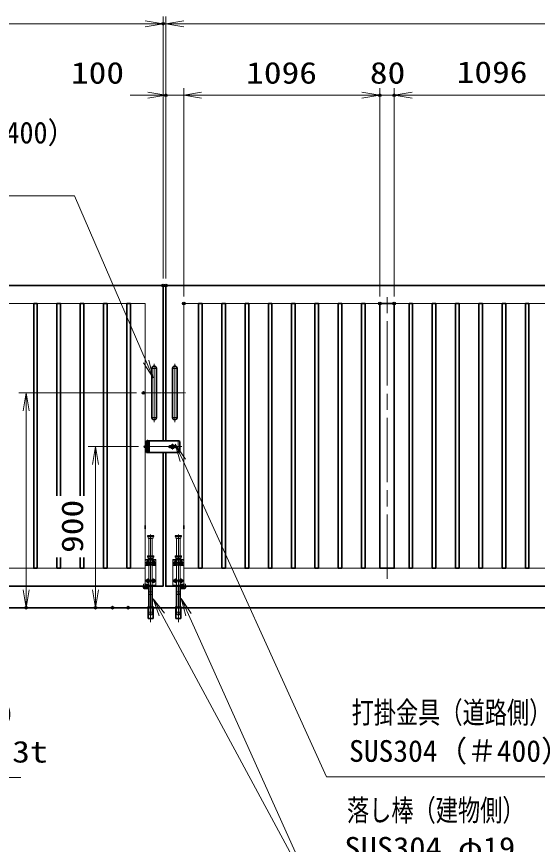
# Model space of a CAD drawing. Units: millimetres at full size. Extents: x -11880 to 11880, y -8400 to 8400.
# Drawn here: x -986 to 1924, y -2329 to 2298 of the extents above; entities that cross this region are included whole.
import ezdxf
from ezdxf.enums import TextEntityAlignment as Align

# ---------------------------------------------------------------- set-up
doc = ezdxf.new("R2010")
doc.units = ezdxf.units.MM
doc.header["$LTSCALE"] = 30
doc.header["$PDMODE"] = 32
doc.header["$PDSIZE"] = 15
for name, pattern in [('DASHED', [7.5, 6, -1.5]), ('USER1', [18, 12, -1.5, 3, -1.5]), ('USER2', [9, 6, -0.75, 1.5, -0.75]), ('USER3', [1.125, 0.75, -0.125, 0.125, -0.125])]:
    doc.linetypes.add(name, pattern=pattern)
for name, color, linetype, lineweight in [('0-1_外形線', 7, 'Continuous', 35), ('0-2_軸線', 200, 'USER1', 15), ('0-3_細線', 2, 'Continuous', 35), ('0-4_寸法線', 4, 'Continuous', 18), ('0-5_0', 7, 'Continuous', 18), ('0-7_隠れ線', 140, 'DASHED', 18), ('0-9_01', 7, 'Continuous', 18), ('0-A_AM_0N', 7, 'Continuous', 50), ('0-B_AM_7N', 6, 'USER2', 18), ('0-C_想像線', 112, 'USER3', 15)]:
    doc.layers.add(name, color=color, linetype=linetype, lineweight=lineweight)
doc.layers.add('0-6_Defpoints', color=7, linetype='Continuous')
doc.styles.add('ＭＳ ゴシック', font='')
doc.styles.get('ＭＳ ゴシック').set_extended_font_data('MS Gothic')

# ---------------------------------------------------------------- blocks, each defined once
blk = doc.blocks.new('_Open')
at = {"layer": '0-5_0', "color": 4}
blk.add_line((-30, 5), (0, 0), dxfattribs=at)
blk.add_lwpolyline([(-30, -5), (0, 0), (-30, 0)], dxfattribs=at)
blk = doc.blocks.new('S251')
at = {"layer": '0-4_寸法線'}
for points in [[(-691087.7, 86309846), (-639511.7, 86309846), (-627502.8, 86282072.9), (-626312.2, 86279319.3)], [(-627961.7, 86281874.5), (-626312.2, 86279319.3), (-627043.9, 86282271.4)]]:
    blk.add_lwpolyline(points, dxfattribs=at)
at = {"layer": '0-4_寸法線', "color": 254, "style": 'ＭＳ ゴシック'}
for s, width, p in [('両取手 SUS304（＃400）', 0.95, (-691087.7, 86317546.6)), ('φ25-300L', 1.1, (-691692.5, 86311246.6))]:
    blk.add_text(s, height=3637, dxfattribs=dict(at, width=width)).set_placement(p, align=Align.BOTTOM_LEFT)
blk = doc.blocks.new('S254')
at = {"layer": '0-4_寸法線'}
for points in [[(-648498.9, 86212336.5), (-677466.9, 86212336.5), (-694947.6, 86252905.2), (-696134.7, 86255660.4)], [(-694488.4, 86253103.1), (-696134.7, 86255660.4), (-695406.8, 86252707.4)]]:
    blk.add_lwpolyline(points, dxfattribs=at)
at = {"layer": '0-4_寸法線', "color": 254, "style": 'ＭＳ ゴシック', "width": 1.2}
for s, p in [('STKMR370', (-673698.9, 86220037)), ('80x40x2.3t', (-673698.9, 86213737))]:
    blk.add_text(s, height=3637, dxfattribs=at).set_placement(p, align=Align.BOTTOM_LEFT)
blk = doc.blocks.new('S255')
at = {"layer": '0-4_寸法線'}
for points in [[(-566650, 86189918.8), (-598037.2, 86189918.8), (-620391.3, 86239627.2), (-621621.7, 86242363.3)], [(-619935.3, 86239832.3), (-621621.7, 86242363.3), (-620847.3, 86239422.2)]]:
    blk.add_lwpolyline(points, dxfattribs=at)
at = {"layer": '0-4_寸法線', "color": 254, "style": 'ＭＳ ゴシック'}
for s, width, p in [('落し棒（建物側）', 0.75, (-593837.2, 86203919.3)), ('SUS304 φ19', 1.1, (-594269.2, 86197619.3)), ('電解研磨', 0.75, (-593837.2, 86191319.3))]:
    blk.add_text(s, height=3637, dxfattribs=dict(at, width=width)).set_placement(p, align=Align.BOTTOM_LEFT)
blk = doc.blocks.new('A$C130E4F3B')
at = {"layer": '0-1_外形線'}
for p, q in [((-375, -4125), (-375, 4125)), ((375, 4125), (375, -4125))]:
    blk.add_line(p, q, dxfattribs=at)
for centre, start, end in [((0, 4125), 0, 180), ((0, -4125), 180, 0)]:
    blk.add_arc(centre, 375, start, end, dxfattribs=at)
at = {"layer": '0-2_軸線'}
for p, q in [((0, 4877.9), (0, -4877.9)), ((0, 4125), (-412.5, 4125)), ((0, 4125), (412.5, 4125)), ((0, -4125), (-412.5, -4125)), ((0, -4125), (412.5, -4125))]:
    blk.add_line(p, q, dxfattribs=at)
at = {"layer": '0-2_軸線', "linetype": 'USER2'}
blk.add_line((-1779.7, 0), (1779.7, 0), dxfattribs=at)
blk = doc.blocks.new('U109')
at = {"layer": '0-A_AM_0N'}
blk.add_lwpolyline([(645, 3787.4), (450, 3674.8), (255, 3787.4), (255, 4012.6), (450, 4125.2), (645, 4012.6)], close=True, dxfattribs=at)
blk.add_circle((450, 3900), 195, dxfattribs=at)
blk.add_circle((450, 3900), 195, dxfattribs=at)
at = {"layer": '0-B_AM_7N'}
for p, q in [((697.7, 3900), (202.3, 3900)), ((450, 4147.7), (450, 3652.3))]:
    blk.add_line(p, q, dxfattribs=at)
blk = doc.blocks.new('U110')
at = {"layer": '0-A_AM_0N'}
blk.add_lwpolyline([(-255, 3787.4), (-450, 3674.8), (-645, 3787.4), (-645, 4012.6), (-450, 4125.2), (-255, 4012.6)], close=True, dxfattribs=at)
blk.add_circle((-450, 3900), 195, dxfattribs=at)
blk.add_circle((-450, 3900), 195, dxfattribs=at)
at = {"layer": '0-B_AM_7N'}
for p, q in [((-202.3, 3900), (-697.7, 3900)), ((-450, 4147.7), (-450, 3652.3))]:
    blk.add_line(p, q, dxfattribs=at)
blk = doc.blocks.new('U111')
at = {"layer": '0-A_AM_0N'}
blk.add_lwpolyline([(645, 787.4), (450, 674.8), (255, 787.4), (255, 1012.6), (450, 1125.2), (645, 1012.6)], close=True, dxfattribs=at)
blk.add_circle((450, 900), 195, dxfattribs=at)
blk.add_circle((450, 900), 195, dxfattribs=at)
at = {"layer": '0-B_AM_7N'}
for p, q in [((697.7, 900), (202.3, 900)), ((450, 1147.7), (450, 652.3))]:
    blk.add_line(p, q, dxfattribs=at)
blk = doc.blocks.new('U112')
at = {"layer": '0-A_AM_0N'}
blk.add_lwpolyline([(-255, 787.4), (-450, 674.8), (-645, 787.4), (-645, 1012.6), (-450, 1125.2), (-255, 1012.6)], close=True, dxfattribs=at)
blk.add_circle((-450, 900), 195, dxfattribs=at)
blk.add_circle((-450, 900), 195, dxfattribs=at)
at = {"layer": '0-B_AM_7N'}
for p, q in [((-202.3, 900), (-697.7, 900)), ((-450, 1147.7), (-450, 652.3))]:
    blk.add_line(p, q, dxfattribs=at)
blk = doc.blocks.new('A$C7BA44824')
at = {"layer": '0-1_外形線'}
for p, q in [((-285, 0), (-285, -3540)), ((285, 0), (285, -3540)), ((1185, 0), (1185, -270)), ((1095, -360), (285, -360))]:
    blk.add_line(p, q, dxfattribs=at)
for points in [[(975, 0), (975, -150), (285, -150)], [(408, -3600), (408, -5400), (-408, -5400), (-408, -3600)]]:
    blk.add_lwpolyline(points, dxfattribs=at)
blk.add_lwpolyline([(525, -3540), (-525, -3540), (-525, -3600), (525, -3600)], close=True, dxfattribs=at)
blk.add_arc((1095, -270), 90, 270, 0, dxfattribs=at)
at = {"layer": '0-2_軸線'}
blk.add_line((0, -6032.5), (0, 8659.7), dxfattribs=at)
at = {"layer": '0-7_隠れ線'}
for p, q in [((-900, 4500), (900, 4500)), ((-900, 0), (-900, 4500)), ((900, 4350), (-900, 4350)), ((-495, 5100), (-525, 5070)), ((-525, 4920), (-525, 5070)), ((525, 5070), (-525, 5070)), ((-495, 4890), (-525, 4920)), ((-525, 4920), (525, 4920)), ((-495, 5100), (495, 5100)), ((495, 4890), (-495, 4890)), ((-420, 4650), (-420, 4890)), ((-420, 4650), (-360, 4590)), ((420, 4650), (-420, 4650)), ((360, 4590), (-360, 4590)), ((-285, 4500), (-285, 4590)), ((-285, 4350), (-285, 3570)), ((285, 4590), (285, 4500)), ((285, 4350), (285, 4029.9)), ((420, 4650), (360, 4590)), ((420, 4650), (420, 4890)), ((495, 5100), (525, 5070)), ((525, 4920), (495, 4890)), ((525, 4920), (525, 5070)), ((900, 4500), (900, 360)), ((-900, 3570), (-232.9, 3570)), ((-900, 3480), (-211.7, 3480)), ((-285, 3480), (-285, 150)), ((-119.3, 3626.8), (-232.9, 3570)), ((-79, 3546.3), (-211.7, 3480)), ((-119.3, 3626.8), (-79, 3546.3)), ((119.3, 3626.8), (79, 3546.3)), ((79, 3546.3), (211.7, 3480)), ((232.9, 3570), (119.3, 3626.8)), ((211.7, 3480), (900, 3480)), ((900, 3570), (232.9, 3570)), ((285, 3770.1), (285, 3570)), ((285, 3480), (285, 150)), ((-120, 150), (-900, 150)), ((-120, 0), (-900, 0)), ((-120, 150), (-120, 0)), ((120, 0), (-120, 0)), ((900, 150), (120, 150)), ((120, 150), (120, 0)), ((900, 0), (120, 0)), ((285, 360), (1095, 360)), ((900, 150), (900, 0)), ((1185, 270), (1185, 0)), ((-180, -1380), (-285, -930)), ((285, -930), (-285, -930)), ((180, -1380), (-180, -1380)), ((180, -1380), (285, -930)), ((-378, -5400), (-378, -3600)), ((-375, -3600), (-375, -3540)), ((-285, -4350), (-285, -3540)), ((285, -3540), (285, -4350)), ((375, -3600), (375, -3540)), ((378, -5400), (378, -3600)), ((-180, -4800), (-285, -4350)), ((285, -4350), (-285, -4350)), ((180, -4800), (-180, -4800)), ((180, -4800), (285, -4350))]:
    blk.add_line(p, q, dxfattribs=at)
blk.add_lwpolyline([(285, 150), (975, 150), (975, 0)], dxfattribs=at)
blk.add_arc((1095, 270), 90, 0, 90, dxfattribs=at)
at = {"layer": '0-C_想像線'}
for p, q in [((-495, 8520), (-525, 8490)), ((-525, 8340), (-525, 8490)), ((525, 8490), (-525, 8490)), ((-495, 8310), (-525, 8340)), ((-525, 8340), (525, 8340)), ((-495, 8520), (495, 8520)), ((495, 8520), (525, 8490)), ((525, 8340), (495, 8310)), ((525, 8340), (525, 8490)), ((495, 8310), (-495, 8310)), ((-420, 8070), (-420, 8310)), ((-420, 8070), (-360, 8010)), ((420, 8070), (-420, 8070)), ((360, 8010), (-360, 8010)), ((-285, 5100), (-285, 8010)), ((285, 5100), (285, 8010)), ((420, 8070), (360, 8010)), ((420, 8070), (420, 8310))]:
    blk.add_line(p, q, dxfattribs=at)
at = {"layer": '0-A_AM_0N'}
for name in ['U110', 'U109', 'U112', 'U111']:
    blk.add_blockref(name, (0, 0), dxfattribs=at)
blk = doc.blocks.new('S258')
at = {"layer": '0-4_寸法線'}
for points in [[(-558385.3, 86212460.3), (-597260.5, 86212460.3), (-621363, 86265508.8), (-622604, 86268240.1)], [(-620907.8, 86265715.6), (-622604, 86268240.1), (-621818.2, 86265302)]]:
    blk.add_lwpolyline(points, dxfattribs=at)
at = {"layer": '0-4_寸法線', "color": 254, "style": 'ＭＳ ゴシック', "width": 0.75}
blk.add_text('打掛金具（道路側）', height=3637, dxfattribs=at).set_placement((-593060.5, 86220312.1), align=Align.BOTTOM_LEFT)
at = {"layer": '0-4_寸法線', "color": 254, "style": 'ＭＳ ゴシック'}
blk.add_text('SUS304（＃400）', height=3637, dxfattribs=at).set_placement((-593492.5, 86213860.9), align=Align.BOTTOM_LEFT)
blk = doc.blocks.new('S259')
at = {"layer": '0-4_寸法線'}
for points in [[(-594257.2, 86189918.8), (-598037.2, 86189918.8), (-624882.3, 86239649), (-626307.3, 86242288.9)], [(-624442.3, 86239886.5), (-626307.3, 86242288.9), (-625322.3, 86239411.5)]]:
    blk.add_lwpolyline(points, dxfattribs=at)

msp = doc.modelspace()

# ---------------------------------------------------------------- linework, layer by layer
at = {"layer": '0-1_外形線'}
for p, q in [((-163.97, -73.66), (-244.33, -73.66)), ((-163.97, -73.66), (-78.33, -73.66)), ((-162.97, -73.66), (-157.97, -73.66)), ((-74.33, -77.66), (-78.33, -73.66)), ((-74.33, -77.66), (-74.33, -134.66)), ((-247.33, -113.66), (-247.33, -119.41)), ((-78.33, -138.66), (-244.33, -138.66)), ((-122.99, -101.16), (-129.33, -101.16)), ((-129.33, -111.16), (-122.99, -111.16)), ((-128.33, -103.66), (-126.58, -103.66)), ((-128.33, -108.66), (-128.33, -103.66)), ((-128.33, -108.66), (-126.58, -108.66)), ((-126.58, -103.66), (-100.33, -103.66)), ((-100.33, -108.66), (-126.58, -108.66)), ((-99.33, -101.16), (-105.67, -101.16)), ((-105.67, -111.16), (-99.33, -111.16)), ((-100.33, -108.66), (-100.33, -103.66)), ((-78.33, -138.66), (-74.33, -134.66)), ((-266.83, -546.66), (-266.83, -565.66)), ((-51.83, -546.66), (-51.83, -565.66)), ((-6921.83, -1006.16), (6603.17, -1006.16))]:
    msp.add_line(p, q, dxfattribs=at)
for points in [[(-6166.83, 793.84), (-166.83, 793.84), (-166.83, -73.66)], [(5848.17, 793.84), (-151.83, 793.84), (-151.83, -73.66)], [(-759.83, -380.24), (-759.83, 693.84), (-739.83, 693.84), (-739.83, -380.24)], [(-609.83, -380.24), (-609.83, 693.84), (-629.83, 693.84), (-629.83, -380.24)], [(-6166.83, -886.16), (-166.83, -886.16), (-166.83, -138.66)], [(5848.17, -886.16), (-151.83, -886.16), (-151.83, -138.66)], [(-759.83, -724.97), (-759.83, -786.16), (-739.83, -786.16), (-739.83, -724.97)], [(-629.83, -724.97), (-629.83, -786.16), (-609.83, -786.16), (-609.83, -724.97)]]:
    msp.add_lwpolyline(points, dxfattribs=at)
for points in [[(-869.83, -786.16), (-889.83, -786.16), (-889.83, 693.84), (-869.83, 693.84)], [(-499.83, -786.16), (-479.83, -786.16), (-479.83, 693.84), (-499.83, 693.84)], [(-369.83, -786.16), (-349.83, -786.16), (-349.83, 693.84), (-369.83, 693.84)], [(51.17, -786.16), (31.17, -786.16), (31.17, 693.84), (51.17, 693.84)], [(181.17, -786.16), (161.17, -786.16), (161.17, 693.84), (181.17, 693.84)], [(311.17, -786.16), (291.17, -786.16), (291.17, 693.84), (311.17, 693.84)], [(421.17, -786.16), (441.17, -786.16), (441.17, 693.84), (421.17, 693.84)], [(551.17, -786.16), (571.17, -786.16), (571.17, 693.84), (551.17, 693.84)], [(681.17, -786.16), (701.17, -786.16), (701.17, 693.84), (681.17, 693.84)], [(811.17, -786.16), (831.17, -786.16), (831.17, 693.84), (811.17, 693.84)], [(941.17, -786.16), (961.17, -786.16), (961.17, 693.84), (941.17, 693.84)], [(1124.17, 693.84), (1044.17, 693.84), (1044.17, -786.16), (1124.17, -786.16)], [(1227.17, -786.16), (1207.17, -786.16), (1207.17, 693.84), (1227.17, 693.84)], [(1357.17, -786.16), (1337.17, -786.16), (1337.17, 693.84), (1357.17, 693.84)], [(1487.17, -786.16), (1467.17, -786.16), (1467.17, 693.84), (1487.17, 693.84)], [(1597.17, -786.16), (1617.17, -786.16), (1617.17, 693.84), (1597.17, 693.84)], [(1727.17, -786.16), (1747.17, -786.16), (1747.17, 693.84), (1727.17, 693.84)], [(1857.17, -786.16), (1877.17, -786.16), (1877.17, 693.84), (1857.17, 693.84)]]:
    msp.add_lwpolyline(points, close=True, dxfattribs=at)
for centre, radius, start, end in [((-129.33, -106.16), 5, 90, 270), ((-114.33, -106.16), 10, 30, 150), ((-114.33, -106.16), 10, 210, 330), ((-99.33, -106.16), 5, 270, 90)]:
    msp.add_arc(centre, radius, start, end, dxfattribs=at)
at = {"layer": '0-2_軸線'}
for p, q in [((1084.17, -845.16), (1084.17, 752.84)), ((-253.33, -68.78), (-253.33, -143.54)), ((-114.33, -121.47), (-114.33, -90.85)), ((-61.65, -106.16), (-265.15, -106.16))]:
    msp.add_line(p, q, dxfattribs=at)
at = {"layer": '0-3_細線'}
for p, q in [((-247.33, -73.66), (-259.33, -73.66)), ((-259.33, -85.16), (-244.33, -85.16)), ((-259.33, -85.16), (-259.33, -98.66)), ((-247.33, -84.66), (-247.33, -73.66)), ((-247.33, -73.66), (-244.33, -73.66)), ((-247.33, -85.16), (-247.33, -98.66)), ((-244.33, -85.16), (-244.33, -73.66)), ((-244.33, -99.16), (-244.33, -84.66)), ((-259.33, -98.66), (-244.33, -98.66)), ((-259.33, -113.16), (-259.33, -99.16)), ((-259.33, -99.16), (-244.33, -99.16)), ((-244.33, -113.16), (-259.33, -113.16)), ((-244.33, -113.66), (-259.33, -113.66)), ((-259.33, -113.66), (-259.33, -127.16)), ((-259.33, -127.16), (-244.33, -127.16)), ((-259.33, -127.66), (-244.33, -127.66)), ((-244.33, -138.66), (-253.33, -138.66)), ((-247.33, -113.16), (-247.33, -99.16)), ((-247.33, -119.41), (-247.33, -127.16)), ((-247.33, -138.66), (-247.33, -127.66)), ((-244.33, -98.66), (-244.33, -113.66)), ((-244.33, -127.66), (-244.33, -113.16)), ((-244.33, -127.16), (-244.33, -138.66))]:
    msp.add_line(p, q, dxfattribs=at)
for points in [[(-244.33, -84.66), (-259.33, -84.66), (-259.33, -73.66)], [(-253.33, -138.66), (-259.33, -138.66), (-259.33, -127.66)]]:
    msp.add_lwpolyline(points, dxfattribs=at)
at = {"layer": '0-4_寸法線'}
for p, q in [((-166.83, 833.84), (-166.83, 2297.57)), ((-166.83, 833.84), (-166.83, 2297.57)), ((-151.83, 833.84), (-151.83, 2297.57)), ((-151.83, 833.84), (-151.83, 2297.57)), ((-166.83, 2257.57), (-6166.83, 2257.57)), ((-266.83, 2257.57), (-366.83, 2257.57)), ((-151.83, 2257.57), (-166.83, 2257.57)), ((-151.83, 2257.57), (5848.17, 2257.57)), ((-51.83, 2257.57), (48.17, 2257.57)), ((-151.83, 833.84), (-151.83, 1897.57)), ((-51.83, 733.84), (-51.83, 1897.57)), ((-51.83, 733.84), (-51.83, 1897.57)), ((1044.17, 733.84), (1044.17, 1897.57)), ((1044.17, 733.84), (1044.17, 1897.57)), ((1124.17, 733.84), (1124.17, 1897.57)), ((1124.17, 733.84), (1124.17, 1897.57)), ((-251.83, 1857.57), (-351.83, 1857.57)), ((-51.83, 1857.57), (-151.83, 1857.57)), ((-51.83, 1857.57), (1044.17, 1857.57)), ((48.17, 1857.57), (148.17, 1857.57)), ((944.17, 1857.57), (844.17, 1857.57)), ((1044.17, 1857.57), (1124.17, 1857.57)), ((2220.17, 1857.57), (1124.17, 1857.57)), ((1224.17, 1857.57), (1324.17, 1857.57)), ((-316.15, 193.84), (-972.15, 193.84)), ((-932.15, 193.84), (-932.15, -1006.16)), ((-305.15, -106.16), (-584.73, -106.16)), ((-544.73, -106.16), (-544.73, -1006.16)), ((-489.7, -1006.16), (-972.15, -1006.16)), ((-402.75, -1006.16), (-584.73, -1006.16))]:
    msp.add_line(p, q, dxfattribs=at)
at = {"layer": '0-5_0'}
for p, q in [((-266.83, 693.84), (-6066.83, 693.84)), ((-266.83, -546.66), (-266.83, 693.84)), ((-51.83, -546.66), (-51.83, 693.84)), ((-51.83, 693.84), (5748.17, 693.84))]:
    msp.add_line(p, q, dxfattribs=at)
for points in [[(-6066.83, 693.84), (-6066.83, -786.16), (-266.83, -786.16), (-266.83, -565.66)], [(5748.17, 693.84), (5748.17, -786.16), (-51.83, -786.16), (-51.83, -565.66)]]:
    msp.add_lwpolyline(points, dxfattribs=at)
at = {"layer": '0-6_Defpoints'}
for p in [(-166.83, 2257.57), (-151.83, 1857.57), (1044.17, 1857.57), (1124.17, 1857.57), (-166.83, 793.84), (-151.83, 793.84), (-51.83, 693.84), (1044.17, 693.84), (1124.17, 693.84), (-276.15, 193.84), (-265.15, -106.16), (-932.15, -1006.16), (-544.73, -1006.16), (-449.7, -1006.16), (-362.75, -1006.16)]:
    msp.add_point(p, dxfattribs=at)
at = {"layer": '0-7_隠れ線'}
for p, q in [((-256.33, -84.66), (-256.33, -73.66)), ((-256.33, -98.66), (-256.33, -85.16)), ((-250.33, -73.66), (-250.33, -84.66)), ((-250.33, -98.66), (-250.33, -85.16)), ((-256.33, -113.16), (-256.33, -99.16)), ((-256.33, -127.16), (-256.33, -113.66)), ((-256.33, -138.66), (-256.33, -127.66)), ((-250.33, -99.16), (-250.33, -113.16)), ((-250.33, -127.16), (-250.33, -113.66)), ((-250.33, -127.66), (-250.33, -138.66))]:
    msp.add_line(p, q, dxfattribs=at)
at = {"layer": '0-7_隠れ線', "linetype": 'Continuous'}
for start, end in [(24.62432, 155.37568), (204.62432, 335.37568)]:
    msp.add_arc((-114.33, -106.16), 6, start, end, dxfattribs=at)
at = {"layer": '0-9_01', "color": 4}
msp.add_line((-82.84, -75.35), (-82.84, -136.51), dxfattribs=at)

# ---------------------------------------------------------------- block references
at = {"layer": '0-1_外形線', "yscale": 0.03333333}
for name, p, xscale in [('A$C130E4F3B', (-216.83, 193.84), -0.03333333), ('A$C130E4F3B', (-101.83, 193.84), 0.03333333), ('A$C7BA44824', (-236.83, -886.16), -0.03333333), ('A$C7BA44824', (-81.83, -886.16), 0.03333333)]:
    msp.add_blockref(name, p, dxfattribs=dict(at, xscale=xscale))
at = {"layer": '0-4_寸法線'}
for name, p, xscale, yscale in [('_Open', (-166.83, 2257.57), 3.333333, 3.333333), ('_Open', (-166.83, 2257.57), 3.333333, 3.333333), ('_Open', (-151.83, 1857.57), 3.333333, 3.333333), ('_Open', (1044.17, 1857.57), 3.333333, 3.333333), ('_Open', (1044.17, 1857.57), 3.333333, 3.333333), ('S251', (20654.75, -2875699.17), 0.03333333, 0.03333333), ('S258', (20654.75, -2875699.17), 0.03333333, 0.03333333), ('S254', (20654.75, -2875699.17), 0.03333333, 0.03333333), ('S259', (20654.75, -2875699.17), 0.03333333, 0.03333333), ('S255', (20654.75, -2875699.17), 0.03333333, 0.03333333)]:
    msp.add_blockref(name, p, dxfattribs=dict(at, xscale=xscale, yscale=yscale))
at = {"layer": '0-4_寸法線', "xscale": 3.333333, "yscale": 3.333333}
for p, rotation in [((-151.83, 2257.57), 180), ((-151.83, 2257.57), 180), ((-51.83, 1857.57), 180), ((-51.83, 1857.57), 180), ((1124.17, 1857.57), 180), ((1124.17, 1857.57), 180), ((-932.15, 193.84), 90), ((-544.73, -106.16), 90), ((-932.15, -1006.16), 270), ((-544.73, -1006.16), 270)]:
    msp.add_blockref('_Open', p, dxfattribs=dict(at, rotation=rotation))

# ---------------------------------------------------------------- texts
at = {"layer": '0-4_寸法線', "color": 254, "style": 'ＭＳ ゴシック', "width": 1.2}
for s, p in [('100', (-681.89, 1886.25)), ('1096', (296.97, 1886.25)), ('80', (988.17, 1886.25)), ('1096', (1472.97, 1890.25))]:
    msp.add_text(s, height=121.2, dxfattribs=at).set_placement(p, align=Align.BOTTOM_LEFT)
msp.add_text('900', height=121.2, rotation=90, dxfattribs=at).set_placement((-577.41, -700.16), align=Align.BOTTOM_LEFT)

doc.saveas('drawing.dxf')
